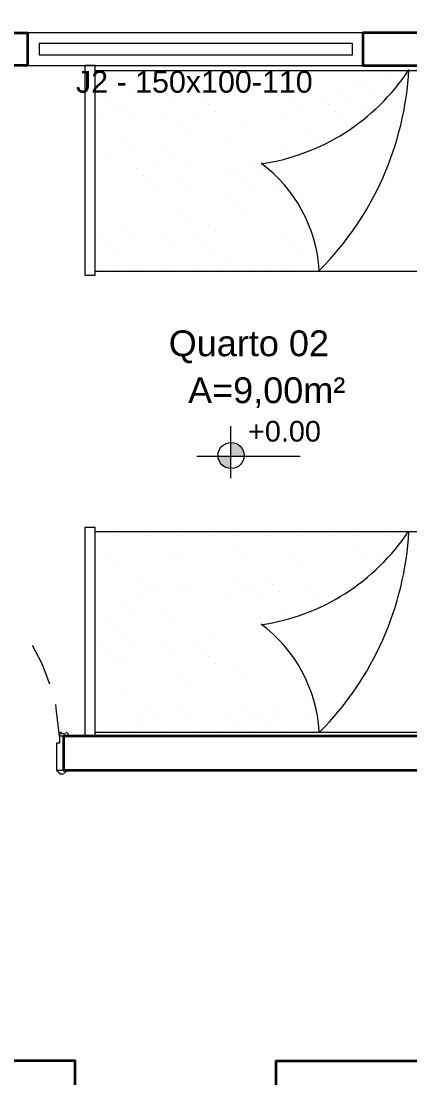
# Model space of a CAD drawing. Header units: millimetres. Extents: x 51.3 to 71.5, y 31.8 to 61.9.
# Drawn here: x 62.915 to 64.654, y 51.72 to 56.448 of the extents above; entities that cross this region are included whole.
import ezdxf

# ---------------------------------------------------------------- set-up
doc = ezdxf.new("R2010")
doc.units = ezdxf.units.MM
for name, color, linetype in [('PDF_0', 7, 'Continuous'), ('PDF_COTAS', 1, 'Continuous'), ('PDF_Parede Corte', 7, 'Continuous'), ('PDF_Texto', 7, 'Continuous')]:
    doc.layers.add(name, color=color, linetype=linetype)
for name, color, linetype, true_color in [('PDF_Janelas', 7, 'Continuous', 0xffbf7f), ('PDF_Layout', 7, 'Continuous', 0x767676), ('PDF_Portas', 7, 'Continuous', 0xb85b5b)]:
    doc.layers.add(name, color=color, linetype=linetype, true_color=true_color)
doc.styles.add('PDF Arial', font='arial.ttf')

msp = doc.modelspace()

# ---------------------------------------------------------------- hatches: boundary and pattern name
at = {"layer": 'PDF_COTAS', "transparency": 33554559}
h = msp.add_hatch(color=256, dxfattribs=at)
h.paths.add_polyline_path([(63.8519, 54.502), (63.7956, 54.502), (63.7956, 54.4891), (63.8086, 54.4631), (63.8173, 54.4545), (63.8346, 54.4458), (63.8432, 54.4458), (63.8519, 54.4415)])
h.paths.add_polyline_path([(63.8648, 54.5582), (63.8519, 54.5582), (63.8519, 54.502), (63.9124, 54.502), (63.9081, 54.5107), (63.9081, 54.5193), (63.8994, 54.5366), (63.8908, 54.5453)])

# ---------------------------------------------------------------- linework, layer by layer
at = {"layer": 'PDF_0', "color": 9, "lineweight": 5, "true_color": 0xc6c7ca}
for points in [[(63.0433, 53.4817), (63.0088, 53.5725), (62.9655, 53.6546)], [(63.0866, 53.2482), (63.0736, 53.3606), (63.0693, 53.3909)]]:
    msp.add_lwpolyline(points, dxfattribs=at)
at = {"layer": 'PDF_COTAS', "lineweight": 5}
for points in [[(63.8519, 54.6361), (63.8519, 54.4026)], [(63.7005, 54.502), (64.1632, 54.502)]]:
    msp.add_lwpolyline(points, dxfattribs=at)
msp.add_circle((63.854, 54.5042), 0.0584, dxfattribs=at)
at = {"layer": 'PDF_Janelas', "lineweight": 5}
for points in [[(63.6962, 56.2488), (64.4442, 56.2488), (64.4442, 56.3958), (62.9439, 56.3958), (62.9439, 56.2488)], [(63.6962, 56.2963), (64.3966, 56.2963), (64.3966, 56.3482), (62.9958, 56.3482), (62.9958, 56.2963)]]:
    msp.add_lwpolyline(points, close=True, dxfattribs=at)
at = {"layer": 'PDF_Layout', "lineweight": 5}
for points in [[(63.199, 55.3106), (63.2466, 55.3106), (63.2466, 56.2488), (63.199, 56.2488)], [(63.199, 53.2482), (63.2466, 53.2482), (63.2466, 54.1821), (63.199, 54.1821)]]:
    msp.add_lwpolyline(points, close=True, dxfattribs=at)
for points in [[(63.2466, 56.2272), (65.1446, 56.2272)], [(63.2638, 56.2272), (63.2638, 56.2272)], [(63.3979, 56.2272), (63.3979, 56.2272)], [(63.5319, 56.2272), (63.5319, 56.2272)], [(63.6659, 56.2272), (63.6659, 56.2272)], [(63.8, 56.2272), (63.8, 56.2272)], [(63.934, 56.2272), (63.934, 56.2272)], [(64.0724, 56.2272), (64.0724, 56.2272)], [(64.2064, 56.2272), (64.2064, 56.2272)], [(64.3404, 56.2272), (64.3404, 56.2272)], [(64.4745, 56.2272), (64.4745, 56.2272)], [(64.6085, 56.2272), (64.6085, 56.2272)], [(63.2941, 56.1926), (63.2941, 56.1926)], [(63.346, 56.2099), (63.346, 56.2099)], [(63.3806, 56.1753), (63.3806, 56.1753)], [(63.4325, 56.1926), (63.4325, 56.1926)], [(63.48, 56.2099), (63.48, 56.2099)], [(63.5146, 56.1753), (63.5146, 56.1753)], [(63.5665, 56.1926), (63.5665, 56.1926)], [(63.6141, 56.2099), (63.6141, 56.2099)], [(63.6486, 56.1753), (63.6486, 56.1753)], [(63.7005, 56.1926), (63.7005, 56.1926)], [(63.7524, 56.2099), (63.7524, 56.2099)], [(63.7827, 56.1753), (63.7827, 56.1753)], [(63.8346, 56.1926), (63.8346, 56.1926)], [(63.8864, 56.2099), (63.8864, 56.2099)], [(63.921, 56.1753), (63.921, 56.1753)], [(63.9686, 56.1926), (63.9686, 56.1926)], [(64.0205, 56.2099), (64.0205, 56.2099)], [(64.0551, 56.1753), (64.0551, 56.1753)], [(64.1026, 56.1926), (64.1026, 56.1926)], [(64.1545, 56.2099), (64.1545, 56.2099)], [(64.1891, 56.1753), (64.1891, 56.1753)], [(64.241, 56.1926), (64.241, 56.1926)], [(64.2885, 56.2099), (64.2885, 56.2099)], [(64.3231, 56.1753), (64.3231, 56.1753)], [(64.375, 56.1926), (64.375, 56.1926)], [(64.4226, 56.2099), (64.4226, 56.2099)], [(64.4572, 56.1753), (64.4572, 56.1753)], [(64.509, 56.1926), (64.509, 56.1926)], [(64.5609, 56.2099), (64.5609, 56.2099)], [(64.5912, 56.1753), (64.5912, 56.1753)], [(63.2811, 56.145), (63.2811, 56.145)], [(63.3287, 56.158), (63.3287, 56.158)], [(63.3633, 56.1277), (63.3633, 56.1277)], [(63.4152, 56.145), (63.4152, 56.145)], [(63.4627, 56.158), (63.4627, 56.158)], [(63.4973, 56.1277), (63.4973, 56.1277)], [(63.5492, 56.145), (63.5492, 56.145)], [(63.6011, 56.158), (63.6011, 56.158)], [(63.6314, 56.1277), (63.6314, 56.1277)], [(63.6832, 56.145), (63.6832, 56.145)], [(63.7351, 56.158), (63.7351, 56.158)], [(63.7654, 56.1277), (63.7654, 56.1277)], [(63.8173, 56.145), (63.8173, 56.145)], [(63.8692, 56.158), (63.8692, 56.158)], [(63.9037, 56.1277), (63.9037, 56.1277)], [(63.9513, 56.145), (63.9513, 56.145)], [(64.0032, 56.158), (64.0032, 56.158)], [(64.0378, 56.1277), (64.0378, 56.1277)], [(64.0853, 56.145), (64.0853, 56.145)], [(64.1372, 56.158), (64.1372, 56.158)], [(64.1718, 56.1277), (64.1718, 56.1277)], [(64.2237, 56.145), (64.2237, 56.145)], [(64.2712, 56.158), (64.2712, 56.158)], [(64.3058, 56.1277), (64.3058, 56.1277)], [(64.3577, 56.145), (64.3577, 56.145)], [(64.4053, 56.158), (64.4053, 56.158)], [(64.4399, 56.1277), (64.4399, 56.1277)], [(64.4917, 56.145), (64.4917, 56.145)], [(64.5436, 56.158), (64.5436, 56.158)], [(63.2638, 56.0931), (63.2638, 56.0931)], [(63.3114, 56.1104), (63.3114, 56.1104)], [(63.346, 56.0758), (63.346, 56.0758)], [(63.3979, 56.0931), (63.3979, 56.0931)], [(63.4454, 56.1104), (63.4454, 56.1104)], [(63.48, 56.0758), (63.48, 56.0758)], [(63.5319, 56.0931), (63.5319, 56.0931)], [(63.5838, 56.1104), (63.5838, 56.1104)], [(63.6141, 56.0758), (63.6141, 56.0758)], [(63.6659, 56.0931), (63.6659, 56.0931)], [(63.7178, 56.1104), (63.7178, 56.1104)], [(63.7524, 56.0758), (63.7524, 56.0758)], [(63.8, 56.0931), (63.8, 56.0931)], [(63.8519, 56.1104), (63.8519, 56.1104)], [(63.8864, 56.0758), (63.8864, 56.0758)], [(63.934, 56.0931), (63.934, 56.0931)], [(63.9859, 56.1104), (63.9859, 56.1104)], [(64.0205, 56.0758), (64.0205, 56.0758)], [(64.0724, 56.0931), (64.0724, 56.0931)], [(64.1199, 56.1104), (64.1199, 56.1104)], [(64.1545, 56.0758), (64.1545, 56.0758)], [(64.2064, 56.0931), (64.2064, 56.0931)], [(64.254, 56.1104), (64.254, 56.1104)], [(64.2885, 56.0758), (64.2885, 56.0758)], [(64.3404, 56.0931), (64.3404, 56.0931)], [(64.3923, 56.1104), (64.3923, 56.1104)], [(64.4226, 56.0758), (64.4226, 56.0758)], [(64.4745, 56.0931), (64.4745, 56.0931)], [(64.5263, 56.1104), (64.5263, 56.1104)], [(63.2941, 56.0585), (63.2941, 56.0585)], [(63.3806, 56.0412), (63.3806, 56.0412)], [(63.4325, 56.0585), (63.4325, 56.0585)], [(63.5146, 56.0412), (63.5146, 56.0412)], [(63.5665, 56.0585), (63.5665, 56.0585)], [(63.6486, 56.0412), (63.6486, 56.0412)], [(63.7005, 56.0585), (63.7005, 56.0585)], [(63.7827, 56.0412), (63.7827, 56.0412)], [(63.8346, 56.0585), (63.8346, 56.0585)], [(63.921, 56.0412), (63.921, 56.0412)], [(63.9686, 56.0585), (63.9686, 56.0585)], [(64.0551, 56.0412), (64.0551, 56.0412)], [(64.1026, 56.0585), (64.1026, 56.0585)], [(64.1891, 56.0412), (64.1891, 56.0412)], [(64.241, 56.0585), (64.241, 56.0585)], [(64.3231, 56.0412), (64.3231, 56.0412)], [(64.375, 56.0585), (64.375, 56.0585)], [(64.4572, 56.0412), (64.4572, 56.0412)], [(63.2811, 56.0067), (63.2811, 56.0067)], [(63.3287, 56.0239), (63.3287, 56.0239)], [(63.3633, 55.9937), (63.3633, 55.9937)], [(63.4152, 56.0067), (63.4152, 56.0067)], [(63.4627, 56.0239), (63.4627, 56.0239)], [(63.4973, 55.9937), (63.4973, 55.9937)], [(63.5492, 56.0067), (63.5492, 56.0067)], [(63.6011, 56.0239), (63.6011, 56.0239)], [(63.6314, 55.9937), (63.6314, 55.9937)], [(63.6832, 56.0067), (63.6832, 56.0067)], [(63.7351, 56.0239), (63.7351, 56.0239)], [(63.7654, 55.9937), (63.7654, 55.9937)], [(63.8173, 56.0067), (63.8173, 56.0067)], [(63.8692, 56.0239), (63.8692, 56.0239)], [(63.9037, 55.9937), (63.9037, 55.9937)], [(63.9513, 56.0067), (63.9513, 56.0067)], [(64.0032, 56.0239), (64.0032, 56.0239)], [(64.0378, 55.9937), (64.0378, 55.9937)], [(64.0853, 56.0067), (64.0853, 56.0067)], [(64.1372, 56.0239), (64.1372, 56.0239)], [(64.1718, 55.9937), (64.1718, 55.9937)], [(64.2237, 56.0067), (64.2237, 56.0067)], [(64.2712, 56.0239), (64.2712, 56.0239)], [(64.3058, 55.9937), (64.3058, 55.9937)], [(64.3577, 56.0067), (64.3577, 56.0067)], [(64.4053, 56.0239), (64.4053, 56.0239)], [(63.2638, 55.9591), (63.2638, 55.9591)], [(63.3114, 55.9764), (63.3114, 55.9764)], [(63.346, 55.9418), (63.346, 55.9418)], [(63.3979, 55.9591), (63.3979, 55.9591)], [(63.4454, 55.9764), (63.4454, 55.9764)], [(63.48, 55.9418), (63.48, 55.9418)], [(63.5319, 55.9591), (63.5319, 55.9591)], [(63.5838, 55.9764), (63.5838, 55.9764)], [(63.6141, 55.9418), (63.6141, 55.9418)], [(63.6659, 55.9591), (63.6659, 55.9591)], [(63.7178, 55.9764), (63.7178, 55.9764)], [(63.7524, 55.9418), (63.7524, 55.9418)], [(63.8, 55.9591), (63.8, 55.9591)], [(63.8519, 55.9764), (63.8519, 55.9764)], [(63.8864, 55.9418), (63.8864, 55.9418)], [(63.934, 55.9591), (63.934, 55.9591)], [(63.9859, 55.9764), (63.9859, 55.9764)], [(64.0205, 55.9418), (64.0205, 55.9418)], [(64.0724, 55.9591), (64.0724, 55.9591)], [(64.1199, 55.9764), (64.1199, 55.9764)], [(64.1545, 55.9418), (64.1545, 55.9418)], [(64.2064, 55.9591), (64.2064, 55.9591)], [(64.254, 55.9764), (64.254, 55.9764)], [(64.2885, 55.9418), (64.2885, 55.9418)], [(64.3404, 55.9591), (64.3404, 55.9591)], [(64.3923, 55.9764), (64.3923, 55.9764)], [(63.2941, 55.9245), (63.2941, 55.9245)], [(63.3287, 55.8899), (63.3287, 55.8899)], [(63.3806, 55.9072), (63.3806, 55.9072)], [(63.4325, 55.9245), (63.4325, 55.9245)], [(63.4627, 55.8899), (63.4627, 55.8899)], [(63.5146, 55.9072), (63.5146, 55.9072)], [(63.5665, 55.9245), (63.5665, 55.9245)], [(63.6011, 55.8899), (63.6011, 55.8899)], [(63.6486, 55.9072), (63.6486, 55.9072)], [(63.7005, 55.9245), (63.7005, 55.9245)], [(63.7351, 55.8899), (63.7351, 55.8899)], [(63.7827, 55.9072), (63.7827, 55.9072)], [(63.8346, 55.9245), (63.8346, 55.9245)], [(63.8692, 55.8899), (63.8692, 55.8899)], [(63.921, 55.9072), (63.921, 55.9072)], [(63.9686, 55.9245), (63.9686, 55.9245)], [(64.0032, 55.8899), (64.0032, 55.8899)], [(64.0551, 55.9072), (64.0551, 55.9072)], [(64.1026, 55.9245), (64.1026, 55.9245)], [(64.1372, 55.8899), (64.1372, 55.8899)], [(64.1891, 55.9072), (64.1891, 55.9072)], [(64.241, 55.9245), (64.241, 55.9245)], [(63.2811, 55.8726), (63.2811, 55.8726)], [(63.3114, 55.838), (63.3114, 55.838)], [(63.3633, 55.8553), (63.3633, 55.8553)], [(63.4152, 55.8726), (63.4152, 55.8726)], [(63.4454, 55.838), (63.4454, 55.838)], [(63.4973, 55.8553), (63.4973, 55.8553)], [(63.5492, 55.8726), (63.5492, 55.8726)], [(63.5838, 55.838), (63.5838, 55.838)], [(63.6314, 55.8553), (63.6314, 55.8553)], [(63.6832, 55.8726), (63.6832, 55.8726)], [(63.7178, 55.838), (63.7178, 55.838)], [(63.7654, 55.8553), (63.7654, 55.8553)], [(63.8173, 55.8726), (63.8173, 55.8726)], [(63.8519, 55.838), (63.8519, 55.838)], [(63.9037, 55.8553), (63.9037, 55.8553)], [(63.9513, 55.8726), (63.9513, 55.8726)], [(63.9859, 55.838), (63.9859, 55.838)], [(64.0378, 55.8553), (64.0378, 55.8553)], [(64.0853, 55.8726), (64.0853, 55.8726)], [(64.1199, 55.838), (64.1199, 55.838)], [(64.1718, 55.8553), (64.1718, 55.8553)], [(63.2638, 55.8251), (63.2638, 55.8251)], [(63.2941, 55.7905), (63.2941, 55.7905)], [(63.346, 55.8078), (63.346, 55.8078)], [(63.3979, 55.8251), (63.3979, 55.8251)], [(63.4325, 55.7905), (63.4325, 55.7905)], [(63.48, 55.8078), (63.48, 55.8078)], [(63.5319, 55.8251), (63.5319, 55.8251)], [(63.5665, 55.7905), (63.5665, 55.7905)], [(63.6141, 55.8078), (63.6141, 55.8078)], [(63.6659, 55.8251), (63.6659, 55.8251)], [(63.7005, 55.7905), (63.7005, 55.7905)], [(63.7524, 55.8078), (63.7524, 55.8078)], [(63.8, 55.8251), (63.8, 55.8251)], [(63.8346, 55.7905), (63.8346, 55.7905)], [(63.8864, 55.8078), (63.8864, 55.8078)], [(63.934, 55.8251), (63.934, 55.8251)], [(63.9686, 55.7905), (63.9686, 55.7905)], [(63.3287, 55.7559), (63.3287, 55.7559)], [(63.3806, 55.7732), (63.3806, 55.7732)], [(63.4627, 55.7559), (63.4627, 55.7559)], [(63.5146, 55.7732), (63.5146, 55.7732)], [(63.6011, 55.7559), (63.6011, 55.7559)], [(63.6486, 55.7732), (63.6486, 55.7732)], [(63.7351, 55.7559), (63.7351, 55.7559)], [(63.7827, 55.7732), (63.7827, 55.7732)], [(63.8692, 55.7559), (63.8692, 55.7559)], [(63.921, 55.7732), (63.921, 55.7732)], [(64.0032, 55.7559), (64.0032, 55.7559)], [(63.2811, 55.7386), (63.2811, 55.7386)], [(63.3114, 55.704), (63.3114, 55.704)], [(63.3633, 55.7213), (63.3633, 55.7213)], [(63.4152, 55.7386), (63.4152, 55.7386)], [(63.4454, 55.704), (63.4454, 55.704)], [(63.4973, 55.7213), (63.4973, 55.7213)], [(63.5492, 55.7386), (63.5492, 55.7386)], [(63.5838, 55.704), (63.5838, 55.704)], [(63.6314, 55.7213), (63.6314, 55.7213)], [(63.6832, 55.7386), (63.6832, 55.7386)], [(63.7178, 55.704), (63.7178, 55.704)], [(63.7654, 55.7213), (63.7654, 55.7213)], [(63.8173, 55.7386), (63.8173, 55.7386)], [(63.8519, 55.704), (63.8519, 55.704)], [(63.9037, 55.7213), (63.9037, 55.7213)], [(63.9513, 55.7386), (63.9513, 55.7386)], [(63.9859, 55.704), (63.9859, 55.704)], [(64.0378, 55.7213), (64.0378, 55.7213)], [(63.2638, 55.6867), (63.2638, 55.6867)], [(63.2941, 55.6564), (63.2941, 55.6564)], [(63.346, 55.6694), (63.346, 55.6694)], [(63.3979, 55.6867), (63.3979, 55.6867)], [(63.4325, 55.6564), (63.4325, 55.6564)], [(63.48, 55.6694), (63.48, 55.6694)], [(63.5319, 55.6867), (63.5319, 55.6867)], [(63.5665, 55.6564), (63.5665, 55.6564)], [(63.6141, 55.6694), (63.6141, 55.6694)], [(63.6659, 55.6867), (63.6659, 55.6867)], [(63.7005, 55.6564), (63.7005, 55.6564)], [(63.7524, 55.6694), (63.7524, 55.6694)], [(63.8, 55.6867), (63.8, 55.6867)], [(63.8346, 55.6564), (63.8346, 55.6564)], [(63.8864, 55.6694), (63.8864, 55.6694)], [(63.934, 55.6867), (63.934, 55.6867)], [(63.9686, 55.6564), (63.9686, 55.6564)], [(64.0205, 55.6694), (64.0205, 55.6694)], [(64.0724, 55.6867), (64.0724, 55.6867)], [(64.1026, 55.6564), (64.1026, 55.6564)], [(63.2811, 55.6046), (63.2811, 55.6046)], [(63.3287, 55.6219), (63.3287, 55.6219)], [(63.3806, 55.6391), (63.3806, 55.6391)], [(63.4152, 55.6046), (63.4152, 55.6046)], [(63.4627, 55.6219), (63.4627, 55.6219)], [(63.5146, 55.6391), (63.5146, 55.6391)], [(63.5492, 55.6046), (63.5492, 55.6046)], [(63.6011, 55.6219), (63.6011, 55.6219)], [(63.6486, 55.6391), (63.6486, 55.6391)], [(63.6832, 55.6046), (63.6832, 55.6046)], [(63.7351, 55.6219), (63.7351, 55.6219)], [(63.7827, 55.6391), (63.7827, 55.6391)], [(63.8173, 55.6046), (63.8173, 55.6046)], [(63.8692, 55.6219), (63.8692, 55.6219)], [(63.921, 55.6391), (63.921, 55.6391)], [(63.9513, 55.6046), (63.9513, 55.6046)], [(64.0032, 55.6219), (64.0032, 55.6219)], [(64.0551, 55.6391), (64.0551, 55.6391)], [(64.0853, 55.6046), (64.0853, 55.6046)], [(64.1372, 55.6219), (64.1372, 55.6219)], [(63.2638, 55.5527), (63.2638, 55.5527)], [(63.3114, 55.57), (63.3114, 55.57)], [(63.3633, 55.5873), (63.3633, 55.5873)], [(63.3979, 55.5527), (63.3979, 55.5527)], [(63.4454, 55.57), (63.4454, 55.57)], [(63.4973, 55.5873), (63.4973, 55.5873)], [(63.5319, 55.5527), (63.5319, 55.5527)], [(63.5838, 55.57), (63.5838, 55.57)], [(63.6314, 55.5873), (63.6314, 55.5873)], [(63.6659, 55.5527), (63.6659, 55.5527)], [(63.7178, 55.57), (63.7178, 55.57)], [(63.7654, 55.5873), (63.7654, 55.5873)], [(63.8, 55.5527), (63.8, 55.5527)], [(63.8519, 55.57), (63.8519, 55.57)], [(63.9037, 55.5873), (63.9037, 55.5873)], [(63.934, 55.5527), (63.934, 55.5527)], [(63.9859, 55.57), (63.9859, 55.57)], [(64.0378, 55.5873), (64.0378, 55.5873)], [(64.0724, 55.5527), (64.0724, 55.5527)], [(64.1199, 55.57), (64.1199, 55.57)], [(64.1718, 55.5873), (64.1718, 55.5873)], [(63.2941, 55.5181), (63.2941, 55.5181)], [(63.346, 55.5354), (63.346, 55.5354)], [(63.3806, 55.5051), (63.3806, 55.5051)], [(63.4325, 55.5181), (63.4325, 55.5181)], [(63.48, 55.5354), (63.48, 55.5354)], [(63.5146, 55.5051), (63.5146, 55.5051)], [(63.5665, 55.5181), (63.5665, 55.5181)], [(63.6141, 55.5354), (63.6141, 55.5354)], [(63.6486, 55.5051), (63.6486, 55.5051)], [(63.7005, 55.5181), (63.7005, 55.5181)], [(63.7524, 55.5354), (63.7524, 55.5354)], [(63.7827, 55.5051), (63.7827, 55.5051)], [(63.8346, 55.5181), (63.8346, 55.5181)], [(63.8864, 55.5354), (63.8864, 55.5354)], [(63.921, 55.5051), (63.921, 55.5051)], [(63.9686, 55.5181), (63.9686, 55.5181)], [(64.0205, 55.5354), (64.0205, 55.5354)], [(64.0551, 55.5051), (64.0551, 55.5051)], [(64.1026, 55.5181), (64.1026, 55.5181)], [(64.1545, 55.5354), (64.1545, 55.5354)], [(64.1891, 55.5051), (64.1891, 55.5051)], [(63.2811, 55.4705), (63.2811, 55.4705)], [(63.3287, 55.4878), (63.3287, 55.4878)], [(63.4152, 55.4705), (63.4152, 55.4705)], [(63.4627, 55.4878), (63.4627, 55.4878)], [(63.5492, 55.4705), (63.5492, 55.4705)], [(63.6011, 55.4878), (63.6011, 55.4878)], [(63.6832, 55.4705), (63.6832, 55.4705)], [(63.7351, 55.4878), (63.7351, 55.4878)], [(63.8173, 55.4705), (63.8173, 55.4705)], [(63.8692, 55.4878), (63.8692, 55.4878)], [(63.9513, 55.4705), (63.9513, 55.4705)], [(64.0032, 55.4878), (64.0032, 55.4878)], [(64.0853, 55.4705), (64.0853, 55.4705)], [(64.1372, 55.4878), (64.1372, 55.4878)], [(64.2237, 55.4705), (64.2237, 55.4705)], [(63.2638, 55.4186), (63.2638, 55.4186)], [(63.3114, 55.4359), (63.3114, 55.4359)], [(63.3633, 55.4532), (63.3633, 55.4532)], [(63.3979, 55.4186), (63.3979, 55.4186)], [(63.4454, 55.4359), (63.4454, 55.4359)], [(63.4973, 55.4532), (63.4973, 55.4532)], [(63.5319, 55.4186), (63.5319, 55.4186)], [(63.5838, 55.4359), (63.5838, 55.4359)], [(63.6314, 55.4532), (63.6314, 55.4532)], [(63.6659, 55.4186), (63.6659, 55.4186)], [(63.7178, 55.4359), (63.7178, 55.4359)], [(63.7654, 55.4532), (63.7654, 55.4532)], [(63.8, 55.4186), (63.8, 55.4186)], [(63.8519, 55.4359), (63.8519, 55.4359)], [(63.9037, 55.4532), (63.9037, 55.4532)], [(63.934, 55.4186), (63.934, 55.4186)], [(63.9859, 55.4359), (63.9859, 55.4359)], [(64.0378, 55.4532), (64.0378, 55.4532)], [(64.0724, 55.4186), (64.0724, 55.4186)], [(64.1199, 55.4359), (64.1199, 55.4359)], [(64.1718, 55.4532), (64.1718, 55.4532)], [(64.2064, 55.4186), (64.2064, 55.4186)], [(63.2941, 55.3841), (63.2941, 55.3841)], [(63.346, 55.4013), (63.346, 55.4013)], [(63.3806, 55.3668), (63.3806, 55.3668)], [(63.4325, 55.3841), (63.4325, 55.3841)], [(63.48, 55.4013), (63.48, 55.4013)], [(63.5146, 55.3668), (63.5146, 55.3668)], [(63.5665, 55.3841), (63.5665, 55.3841)], [(63.6141, 55.4013), (63.6141, 55.4013)], [(63.6486, 55.3668), (63.6486, 55.3668)], [(63.7005, 55.3841), (63.7005, 55.3841)], [(63.7524, 55.4013), (63.7524, 55.4013)], [(63.7827, 55.3668), (63.7827, 55.3668)], [(63.8346, 55.3841), (63.8346, 55.3841)], [(63.8864, 55.4013), (63.8864, 55.4013)], [(63.921, 55.3668), (63.921, 55.3668)], [(63.9686, 55.3841), (63.9686, 55.3841)], [(64.0205, 55.4013), (64.0205, 55.4013)], [(64.0551, 55.3668), (64.0551, 55.3668)], [(64.1026, 55.3841), (64.1026, 55.3841)], [(64.1545, 55.4013), (64.1545, 55.4013)], [(64.1891, 55.3668), (64.1891, 55.3668)], [(64.241, 55.3841), (64.241, 55.3841)], [(65.1446, 55.3278), (63.2466, 55.3278)], [(63.2811, 55.3365), (63.2811, 55.3365)], [(63.3287, 55.3495), (63.3287, 55.3495)], [(63.4152, 55.3365), (63.4152, 55.3365)], [(63.4627, 55.3495), (63.4627, 55.3495)], [(63.5492, 55.3365), (63.5492, 55.3365)], [(63.6011, 55.3495), (63.6011, 55.3495)], [(63.6832, 55.3365), (63.6832, 55.3365)], [(63.7351, 55.3495), (63.7351, 55.3495)], [(63.8173, 55.3365), (63.8173, 55.3365)], [(63.8692, 55.3495), (63.8692, 55.3495)], [(63.9513, 55.3365), (63.9513, 55.3365)], [(64.0032, 55.3495), (64.0032, 55.3495)], [(64.0853, 55.3365), (64.0853, 55.3365)], [(64.1372, 55.3495), (64.1372, 55.3495)], [(64.2237, 55.3365), (64.2237, 55.3365)], [(63.2466, 54.1648), (65.1446, 54.1648)], [(63.2638, 54.1648), (63.2638, 54.1648)], [(63.346, 54.1475), (63.346, 54.1475)], [(63.3979, 54.1648), (63.3979, 54.1648)], [(63.48, 54.1475), (63.48, 54.1475)], [(63.5319, 54.1648), (63.5319, 54.1648)], [(63.6141, 54.1475), (63.6141, 54.1475)], [(63.6659, 54.1648), (63.6659, 54.1648)], [(63.7524, 54.1475), (63.7524, 54.1475)], [(63.8, 54.1648), (63.8, 54.1648)], [(63.8864, 54.1475), (63.8864, 54.1475)], [(63.934, 54.1648), (63.934, 54.1648)], [(64.0205, 54.1475), (64.0205, 54.1475)], [(64.0724, 54.1648), (64.0724, 54.1648)], [(64.1545, 54.1475), (64.1545, 54.1475)], [(64.2064, 54.1648), (64.2064, 54.1648)], [(64.2885, 54.1475), (64.2885, 54.1475)], [(64.3404, 54.1648), (64.3404, 54.1648)], [(64.4226, 54.1475), (64.4226, 54.1475)], [(64.4745, 54.1648), (64.4745, 54.1648)], [(64.5609, 54.1475), (64.5609, 54.1475)], [(64.6085, 54.1648), (64.6085, 54.1648)], [(63.2941, 54.1302), (63.2941, 54.1302)], [(63.3287, 54.0956), (63.3287, 54.0956)], [(63.3806, 54.1129), (63.3806, 54.1129)], [(63.4325, 54.1302), (63.4325, 54.1302)], [(63.4627, 54.0956), (63.4627, 54.0956)], [(63.5146, 54.1129), (63.5146, 54.1129)], [(63.5665, 54.1302), (63.5665, 54.1302)], [(63.6011, 54.0956), (63.6011, 54.0956)], [(63.6486, 54.1129), (63.6486, 54.1129)], [(63.7005, 54.1302), (63.7005, 54.1302)], [(63.7351, 54.0956), (63.7351, 54.0956)], [(63.7827, 54.1129), (63.7827, 54.1129)], [(63.8346, 54.1302), (63.8346, 54.1302)], [(63.8692, 54.0956), (63.8692, 54.0956)], [(63.921, 54.1129), (63.921, 54.1129)], [(63.9686, 54.1302), (63.9686, 54.1302)], [(64.0032, 54.0956), (64.0032, 54.0956)], [(64.0551, 54.1129), (64.0551, 54.1129)], [(64.1026, 54.1302), (64.1026, 54.1302)], [(64.1372, 54.0956), (64.1372, 54.0956)], [(64.1891, 54.1129), (64.1891, 54.1129)], [(64.241, 54.1302), (64.241, 54.1302)], [(64.2712, 54.0956), (64.2712, 54.0956)], [(64.3231, 54.1129), (64.3231, 54.1129)], [(64.375, 54.1302), (64.375, 54.1302)], [(64.4053, 54.0956), (64.4053, 54.0956)], [(64.4572, 54.1129), (64.4572, 54.1129)], [(64.509, 54.1302), (64.509, 54.1302)], [(64.5436, 54.0956), (64.5436, 54.0956)], [(64.5912, 54.1129), (64.5912, 54.1129)], [(63.2811, 54.0783), (63.2811, 54.0783)], [(63.3114, 54.0481), (63.3114, 54.0481)], [(63.3633, 54.061), (63.3633, 54.061)], [(63.4152, 54.0783), (63.4152, 54.0783)], [(63.4454, 54.0481), (63.4454, 54.0481)], [(63.4973, 54.061), (63.4973, 54.061)], [(63.5492, 54.0783), (63.5492, 54.0783)], [(63.5838, 54.0481), (63.5838, 54.0481)], [(63.6314, 54.061), (63.6314, 54.061)], [(63.6832, 54.0783), (63.6832, 54.0783)], [(63.7178, 54.0481), (63.7178, 54.0481)], [(63.7654, 54.061), (63.7654, 54.061)], [(63.8173, 54.0783), (63.8173, 54.0783)], [(63.8519, 54.0481), (63.8519, 54.0481)], [(63.9037, 54.061), (63.9037, 54.061)], [(63.9513, 54.0783), (63.9513, 54.0783)], [(63.9859, 54.0481), (63.9859, 54.0481)], [(64.0378, 54.061), (64.0378, 54.061)], [(64.0853, 54.0783), (64.0853, 54.0783)], [(64.1199, 54.0481), (64.1199, 54.0481)], [(64.1718, 54.061), (64.1718, 54.061)], [(64.2237, 54.0783), (64.2237, 54.0783)], [(64.254, 54.0481), (64.254, 54.0481)], [(64.3058, 54.061), (64.3058, 54.061)], [(64.3577, 54.0783), (64.3577, 54.0783)], [(64.3923, 54.0481), (64.3923, 54.0481)], [(64.4399, 54.061), (64.4399, 54.061)], [(64.4917, 54.0783), (64.4917, 54.0783)], [(64.5263, 54.0481), (64.5263, 54.0481)], [(63.2638, 54.0308), (63.2638, 54.0308)], [(63.2941, 53.9962), (63.2941, 53.9962)], [(63.346, 54.0135), (63.346, 54.0135)], [(63.3979, 54.0308), (63.3979, 54.0308)], [(63.4325, 53.9962), (63.4325, 53.9962)], [(63.48, 54.0135), (63.48, 54.0135)], [(63.5319, 54.0308), (63.5319, 54.0308)], [(63.5665, 53.9962), (63.5665, 53.9962)], [(63.6141, 54.0135), (63.6141, 54.0135)], [(63.6659, 54.0308), (63.6659, 54.0308)], [(63.7005, 53.9962), (63.7005, 53.9962)], [(63.7524, 54.0135), (63.7524, 54.0135)], [(63.8, 54.0308), (63.8, 54.0308)], [(63.8346, 53.9962), (63.8346, 53.9962)], [(63.8864, 54.0135), (63.8864, 54.0135)], [(63.934, 54.0308), (63.934, 54.0308)], [(63.9686, 53.9962), (63.9686, 53.9962)], [(64.0205, 54.0135), (64.0205, 54.0135)], [(64.0724, 54.0308), (64.0724, 54.0308)], [(64.1026, 53.9962), (64.1026, 53.9962)], [(64.1545, 54.0135), (64.1545, 54.0135)], [(64.2064, 54.0308), (64.2064, 54.0308)], [(64.241, 53.9962), (64.241, 53.9962)], [(64.2885, 54.0135), (64.2885, 54.0135)], [(64.3404, 54.0308), (64.3404, 54.0308)], [(64.375, 53.9962), (64.375, 53.9962)], [(64.4226, 54.0135), (64.4226, 54.0135)], [(64.4745, 54.0308), (64.4745, 54.0308)], [(63.3287, 53.9616), (63.3287, 53.9616)], [(63.3806, 53.9789), (63.3806, 53.9789)], [(63.4627, 53.9616), (63.4627, 53.9616)], [(63.5146, 53.9789), (63.5146, 53.9789)], [(63.6011, 53.9616), (63.6011, 53.9616)], [(63.6486, 53.9789), (63.6486, 53.9789)], [(63.7351, 53.9616), (63.7351, 53.9616)], [(63.7827, 53.9789), (63.7827, 53.9789)], [(63.8692, 53.9616), (63.8692, 53.9616)], [(63.921, 53.9789), (63.921, 53.9789)], [(64.0032, 53.9616), (64.0032, 53.9616)], [(64.0551, 53.9789), (64.0551, 53.9789)], [(64.1372, 53.9616), (64.1372, 53.9616)], [(64.1891, 53.9789), (64.1891, 53.9789)], [(64.2712, 53.9616), (64.2712, 53.9616)], [(64.3231, 53.9789), (64.3231, 53.9789)], [(64.4053, 53.9616), (64.4053, 53.9616)], [(64.4572, 53.9789), (64.4572, 53.9789)], [(63.2811, 53.9443), (63.2811, 53.9443)], [(63.3114, 53.9097), (63.3114, 53.9097)], [(63.3633, 53.927), (63.3633, 53.927)], [(63.4152, 53.9443), (63.4152, 53.9443)], [(63.4454, 53.9097), (63.4454, 53.9097)], [(63.4973, 53.927), (63.4973, 53.927)], [(63.5492, 53.9443), (63.5492, 53.9443)], [(63.5838, 53.9097), (63.5838, 53.9097)], [(63.6314, 53.927), (63.6314, 53.927)], [(63.6832, 53.9443), (63.6832, 53.9443)], [(63.7178, 53.9097), (63.7178, 53.9097)], [(63.7654, 53.927), (63.7654, 53.927)], [(63.8173, 53.9443), (63.8173, 53.9443)], [(63.8519, 53.9097), (63.8519, 53.9097)], [(63.9037, 53.927), (63.9037, 53.927)], [(63.9513, 53.9443), (63.9513, 53.9443)], [(63.9859, 53.9097), (63.9859, 53.9097)], [(64.0378, 53.927), (64.0378, 53.927)], [(64.0853, 53.9443), (64.0853, 53.9443)], [(64.1199, 53.9097), (64.1199, 53.9097)], [(64.1718, 53.927), (64.1718, 53.927)], [(64.2237, 53.9443), (64.2237, 53.9443)], [(64.254, 53.9097), (64.254, 53.9097)], [(64.3058, 53.927), (64.3058, 53.927)], [(64.3577, 53.9443), (64.3577, 53.9443)], [(64.3923, 53.9097), (64.3923, 53.9097)], [(63.2638, 53.8967), (63.2638, 53.8967)], [(63.2941, 53.8621), (63.2941, 53.8621)], [(63.346, 53.8794), (63.346, 53.8794)], [(63.3979, 53.8967), (63.3979, 53.8967)], [(63.4325, 53.8621), (63.4325, 53.8621)], [(63.48, 53.8794), (63.48, 53.8794)], [(63.5319, 53.8967), (63.5319, 53.8967)], [(63.5665, 53.8621), (63.5665, 53.8621)], [(63.6141, 53.8794), (63.6141, 53.8794)], [(63.6659, 53.8967), (63.6659, 53.8967)], [(63.7005, 53.8621), (63.7005, 53.8621)], [(63.7524, 53.8794), (63.7524, 53.8794)], [(63.8, 53.8967), (63.8, 53.8967)], [(63.8346, 53.8621), (63.8346, 53.8621)], [(63.8864, 53.8794), (63.8864, 53.8794)], [(63.934, 53.8967), (63.934, 53.8967)], [(63.9686, 53.8621), (63.9686, 53.8621)], [(64.0205, 53.8794), (64.0205, 53.8794)], [(64.0724, 53.8967), (64.0724, 53.8967)], [(64.1026, 53.8621), (64.1026, 53.8621)], [(64.1545, 53.8794), (64.1545, 53.8794)], [(64.2064, 53.8967), (64.2064, 53.8967)], [(64.241, 53.8621), (64.241, 53.8621)], [(64.2885, 53.8794), (64.2885, 53.8794)], [(64.3404, 53.8967), (64.3404, 53.8967)], [(63.2811, 53.8103), (63.2811, 53.8103)], [(63.3287, 53.8276), (63.3287, 53.8276)], [(63.3806, 53.8449), (63.3806, 53.8449)], [(63.4152, 53.8103), (63.4152, 53.8103)], [(63.4627, 53.8276), (63.4627, 53.8276)], [(63.5146, 53.8449), (63.5146, 53.8449)], [(63.5492, 53.8103), (63.5492, 53.8103)], [(63.6011, 53.8276), (63.6011, 53.8276)], [(63.6486, 53.8449), (63.6486, 53.8449)], [(63.6832, 53.8103), (63.6832, 53.8103)], [(63.7351, 53.8276), (63.7351, 53.8276)], [(63.7827, 53.8449), (63.7827, 53.8449)], [(63.8173, 53.8103), (63.8173, 53.8103)], [(63.8692, 53.8276), (63.8692, 53.8276)], [(63.921, 53.8449), (63.921, 53.8449)], [(63.9513, 53.8103), (63.9513, 53.8103)], [(64.0032, 53.8276), (64.0032, 53.8276)], [(64.0551, 53.8449), (64.0551, 53.8449)], [(64.0853, 53.8103), (64.0853, 53.8103)], [(64.1372, 53.8276), (64.1372, 53.8276)], [(64.1891, 53.8449), (64.1891, 53.8449)], [(63.2638, 53.7584), (63.2638, 53.7584)], [(63.3114, 53.7757), (63.3114, 53.7757)], [(63.3633, 53.793), (63.3633, 53.793)], [(63.3979, 53.7584), (63.3979, 53.7584)], [(63.4454, 53.7757), (63.4454, 53.7757)], [(63.4973, 53.793), (63.4973, 53.793)], [(63.5319, 53.7584), (63.5319, 53.7584)], [(63.5838, 53.7757), (63.5838, 53.7757)], [(63.6314, 53.793), (63.6314, 53.793)], [(63.6659, 53.7584), (63.6659, 53.7584)], [(63.7178, 53.7757), (63.7178, 53.7757)], [(63.7654, 53.793), (63.7654, 53.793)], [(63.8, 53.7584), (63.8, 53.7584)], [(63.8519, 53.7757), (63.8519, 53.7757)], [(63.9037, 53.793), (63.9037, 53.793)], [(63.934, 53.7584), (63.934, 53.7584)], [(63.9859, 53.7757), (63.9859, 53.7757)], [(64.0378, 53.793), (64.0378, 53.793)], [(64.1199, 53.7757), (64.1199, 53.7757)], [(64.1718, 53.793), (64.1718, 53.793)], [(63.2941, 53.7281), (63.2941, 53.7281)], [(63.346, 53.7411), (63.346, 53.7411)], [(63.3806, 53.7108), (63.3806, 53.7108)], [(63.4325, 53.7281), (63.4325, 53.7281)], [(63.48, 53.7411), (63.48, 53.7411)], [(63.5146, 53.7108), (63.5146, 53.7108)], [(63.5665, 53.7281), (63.5665, 53.7281)], [(63.6141, 53.7411), (63.6141, 53.7411)], [(63.6486, 53.7108), (63.6486, 53.7108)], [(63.7005, 53.7281), (63.7005, 53.7281)], [(63.7524, 53.7411), (63.7524, 53.7411)], [(63.7827, 53.7108), (63.7827, 53.7108)], [(63.8346, 53.7281), (63.8346, 53.7281)], [(63.8864, 53.7411), (63.8864, 53.7411)], [(63.921, 53.7108), (63.921, 53.7108)], [(63.9686, 53.7281), (63.9686, 53.7281)], [(63.2811, 53.6762), (63.2811, 53.6762)], [(63.3287, 53.6935), (63.3287, 53.6935)], [(63.4152, 53.6762), (63.4152, 53.6762)], [(63.4627, 53.6935), (63.4627, 53.6935)], [(63.5492, 53.6762), (63.5492, 53.6762)], [(63.6011, 53.6935), (63.6011, 53.6935)], [(63.6832, 53.6762), (63.6832, 53.6762)], [(63.7351, 53.6935), (63.7351, 53.6935)], [(63.8173, 53.6762), (63.8173, 53.6762)], [(63.8692, 53.6935), (63.8692, 53.6935)], [(63.9513, 53.6762), (63.9513, 53.6762)], [(64.0032, 53.6935), (64.0032, 53.6935)], [(63.2638, 53.6243), (63.2638, 53.6243)], [(63.3114, 53.6416), (63.3114, 53.6416)], [(63.3633, 53.6589), (63.3633, 53.6589)], [(63.3979, 53.6243), (63.3979, 53.6243)], [(63.4454, 53.6416), (63.4454, 53.6416)], [(63.4973, 53.6589), (63.4973, 53.6589)], [(63.5319, 53.6243), (63.5319, 53.6243)], [(63.5838, 53.6416), (63.5838, 53.6416)], [(63.6314, 53.6589), (63.6314, 53.6589)], [(63.6659, 53.6243), (63.6659, 53.6243)], [(63.7178, 53.6416), (63.7178, 53.6416)], [(63.7654, 53.6589), (63.7654, 53.6589)], [(63.8, 53.6243), (63.8, 53.6243)], [(63.8519, 53.6416), (63.8519, 53.6416)], [(63.9037, 53.6589), (63.9037, 53.6589)], [(63.934, 53.6243), (63.934, 53.6243)], [(63.9859, 53.6416), (63.9859, 53.6416)], [(64.0378, 53.6589), (64.0378, 53.6589)], [(64.0724, 53.6243), (64.0724, 53.6243)], [(63.2941, 53.5898), (63.2941, 53.5898)], [(63.346, 53.6071), (63.346, 53.6071)], [(63.3806, 53.5725), (63.3806, 53.5725)], [(63.4325, 53.5898), (63.4325, 53.5898)], [(63.48, 53.6071), (63.48, 53.6071)], [(63.5146, 53.5725), (63.5146, 53.5725)], [(63.5665, 53.5898), (63.5665, 53.5898)], [(63.6141, 53.6071), (63.6141, 53.6071)], [(63.6486, 53.5725), (63.6486, 53.5725)], [(63.7005, 53.5898), (63.7005, 53.5898)], [(63.7524, 53.6071), (63.7524, 53.6071)], [(63.7827, 53.5725), (63.7827, 53.5725)], [(63.8346, 53.5898), (63.8346, 53.5898)], [(63.8864, 53.6071), (63.8864, 53.6071)], [(63.921, 53.5725), (63.921, 53.5725)], [(63.9686, 53.5898), (63.9686, 53.5898)], [(64.0205, 53.6071), (64.0205, 53.6071)], [(64.0551, 53.5725), (64.0551, 53.5725)], [(64.1026, 53.5898), (64.1026, 53.5898)], [(63.2811, 53.5422), (63.2811, 53.5422)], [(63.3287, 53.5595), (63.3287, 53.5595)], [(63.3633, 53.5249), (63.3633, 53.5249)], [(63.4152, 53.5422), (63.4152, 53.5422)], [(63.4627, 53.5595), (63.4627, 53.5595)], [(63.4973, 53.5249), (63.4973, 53.5249)], [(63.5492, 53.5422), (63.5492, 53.5422)], [(63.6011, 53.5595), (63.6011, 53.5595)], [(63.6314, 53.5249), (63.6314, 53.5249)], [(63.6832, 53.5422), (63.6832, 53.5422)], [(63.7351, 53.5595), (63.7351, 53.5595)], [(63.7654, 53.5249), (63.7654, 53.5249)], [(63.8173, 53.5422), (63.8173, 53.5422)], [(63.8692, 53.5595), (63.8692, 53.5595)], [(63.9037, 53.5249), (63.9037, 53.5249)], [(63.9513, 53.5422), (63.9513, 53.5422)], [(64.0032, 53.5595), (64.0032, 53.5595)], [(64.0378, 53.5249), (64.0378, 53.5249)], [(64.0853, 53.5422), (64.0853, 53.5422)], [(64.1372, 53.5595), (64.1372, 53.5595)], [(64.1718, 53.5249), (64.1718, 53.5249)], [(63.2638, 53.4903), (63.2638, 53.4903)], [(63.3114, 53.5076), (63.3114, 53.5076)], [(63.346, 53.473), (63.346, 53.473)], [(63.3979, 53.4903), (63.3979, 53.4903)], [(63.4454, 53.5076), (63.4454, 53.5076)], [(63.48, 53.473), (63.48, 53.473)], [(63.5319, 53.4903), (63.5319, 53.4903)], [(63.5838, 53.5076), (63.5838, 53.5076)], [(63.6141, 53.473), (63.6141, 53.473)], [(63.6659, 53.4903), (63.6659, 53.4903)], [(63.7178, 53.5076), (63.7178, 53.5076)], [(63.7524, 53.473), (63.7524, 53.473)], [(63.8, 53.4903), (63.8, 53.4903)], [(63.8519, 53.5076), (63.8519, 53.5076)], [(63.8864, 53.473), (63.8864, 53.473)], [(63.934, 53.4903), (63.934, 53.4903)], [(63.9859, 53.5076), (63.9859, 53.5076)], [(64.0205, 53.473), (64.0205, 53.473)], [(64.0724, 53.4903), (64.0724, 53.4903)], [(64.1199, 53.5076), (64.1199, 53.5076)], [(64.1545, 53.473), (64.1545, 53.473)], [(63.2941, 53.4557), (63.2941, 53.4557)], [(63.3806, 53.4384), (63.3806, 53.4384)], [(63.4325, 53.4557), (63.4325, 53.4557)], [(63.5146, 53.4384), (63.5146, 53.4384)], [(63.5665, 53.4557), (63.5665, 53.4557)], [(63.6486, 53.4384), (63.6486, 53.4384)], [(63.7005, 53.4557), (63.7005, 53.4557)], [(63.7827, 53.4384), (63.7827, 53.4384)], [(63.8346, 53.4557), (63.8346, 53.4557)], [(63.921, 53.4384), (63.921, 53.4384)], [(63.9686, 53.4557), (63.9686, 53.4557)], [(64.0551, 53.4384), (64.0551, 53.4384)], [(64.1026, 53.4557), (64.1026, 53.4557)], [(64.1891, 53.4384), (64.1891, 53.4384)], [(63.2811, 53.4082), (63.2811, 53.4082)], [(63.3287, 53.4211), (63.3287, 53.4211)], [(63.3633, 53.3909), (63.3633, 53.3909)], [(63.4152, 53.4082), (63.4152, 53.4082)], [(63.4627, 53.4211), (63.4627, 53.4211)], [(63.4973, 53.3909), (63.4973, 53.3909)], [(63.5492, 53.4082), (63.5492, 53.4082)], [(63.6011, 53.4211), (63.6011, 53.4211)], [(63.6314, 53.3909), (63.6314, 53.3909)], [(63.6832, 53.4082), (63.6832, 53.4082)], [(63.7351, 53.4211), (63.7351, 53.4211)], [(63.7654, 53.3909), (63.7654, 53.3909)], [(63.8173, 53.4082), (63.8173, 53.4082)], [(63.8692, 53.4211), (63.8692, 53.4211)], [(63.9037, 53.3909), (63.9037, 53.3909)], [(63.9513, 53.4082), (63.9513, 53.4082)], [(64.0032, 53.4211), (64.0032, 53.4211)], [(64.0378, 53.3909), (64.0378, 53.3909)], [(64.0853, 53.4082), (64.0853, 53.4082)], [(64.1372, 53.4211), (64.1372, 53.4211)], [(64.1718, 53.3909), (64.1718, 53.3909)], [(64.2237, 53.4082), (64.2237, 53.4082)], [(63.2638, 53.3563), (63.2638, 53.3563)], [(63.3114, 53.3736), (63.3114, 53.3736)], [(63.346, 53.339), (63.346, 53.339)], [(63.3979, 53.3563), (63.3979, 53.3563)], [(63.4454, 53.3736), (63.4454, 53.3736)], [(63.48, 53.339), (63.48, 53.339)], [(63.5319, 53.3563), (63.5319, 53.3563)], [(63.5838, 53.3736), (63.5838, 53.3736)], [(63.6141, 53.339), (63.6141, 53.339)], [(63.6659, 53.3563), (63.6659, 53.3563)], [(63.7178, 53.3736), (63.7178, 53.3736)], [(63.7524, 53.339), (63.7524, 53.339)], [(63.8, 53.3563), (63.8, 53.3563)], [(63.8519, 53.3736), (63.8519, 53.3736)], [(63.8864, 53.339), (63.8864, 53.339)], [(63.934, 53.3563), (63.934, 53.3563)], [(63.9859, 53.3736), (63.9859, 53.3736)], [(64.0205, 53.339), (64.0205, 53.339)], [(64.0724, 53.3563), (64.0724, 53.3563)], [(64.1199, 53.3736), (64.1199, 53.3736)], [(64.1545, 53.339), (64.1545, 53.339)], [(64.2064, 53.3563), (64.2064, 53.3563)], [(63.2941, 53.3217), (63.2941, 53.3217)], [(63.3287, 53.2871), (63.3287, 53.2871)], [(63.3806, 53.3044), (63.3806, 53.3044)], [(63.4325, 53.3217), (63.4325, 53.3217)], [(63.4627, 53.2871), (63.4627, 53.2871)], [(63.5146, 53.3044), (63.5146, 53.3044)], [(63.5665, 53.3217), (63.5665, 53.3217)], [(63.6011, 53.2871), (63.6011, 53.2871)], [(63.6486, 53.3044), (63.6486, 53.3044)], [(63.7005, 53.3217), (63.7005, 53.3217)], [(63.7351, 53.2871), (63.7351, 53.2871)], [(63.7827, 53.3044), (63.7827, 53.3044)], [(63.8346, 53.3217), (63.8346, 53.3217)], [(63.8692, 53.2871), (63.8692, 53.2871)], [(63.921, 53.3044), (63.921, 53.3044)], [(63.9686, 53.3217), (63.9686, 53.3217)], [(64.0032, 53.2871), (64.0032, 53.2871)], [(64.0551, 53.3044), (64.0551, 53.3044)], [(64.1026, 53.3217), (64.1026, 53.3217)], [(64.1372, 53.2871), (64.1372, 53.2871)], [(64.1891, 53.3044), (64.1891, 53.3044)], [(64.241, 53.3217), (64.241, 53.3217)], [(65.1446, 53.2655), (63.2466, 53.2655)], [(63.2811, 53.2698), (63.2811, 53.2698)], [(63.4152, 53.2698), (63.4152, 53.2698)], [(63.5492, 53.2698), (63.5492, 53.2698)], [(63.6832, 53.2698), (63.6832, 53.2698)], [(63.8173, 53.2698), (63.8173, 53.2698)], [(63.9513, 53.2698), (63.9513, 53.2698)], [(64.0853, 53.2698), (64.0853, 53.2698)], [(64.2237, 53.2698), (64.2237, 53.2698)]]:
    msp.add_lwpolyline(points, dxfattribs=at)
for centre, radius, start, end in [((63.8497, 56.7568), 0.9577, 278.3386, 326.4807), ((63.2703, 56.3071), 1.3814, 315.1758, 356.8524), ((63.5989, 55.2911), 0.6507, 3.62, 53.2782), ((63.8497, 54.6944), 0.9577, 278.3386, 326.4807), ((63.2703, 54.2405), 1.3814, 315.1758, 356.8524), ((63.5989, 53.2287), 0.6507, 3.62, 53.2782)]:
    msp.add_arc(centre, radius, start, end, dxfattribs=at)
at = {"layer": 'PDF_Parede Corte', "lineweight": 35}
for points in [[(65.1965, 56.2488), (65.1965, 53.2482), (63.1039, 53.2482), (63.1039, 53.0969), (65.1965, 53.0969), (65.1965, 52.8072), (65.3435, 52.8072), (65.3435, 56.2488), (68.4954, 56.2488), (68.4954, 56.4477), (68.3441, 56.4477), (68.3441, 56.3958), (65.1965, 56.3958), (64.4442, 56.3958), (64.4442, 56.2488)], [(62.9439, 56.2488), (62.1959, 56.2488), (62.1959, 53.2482), (62.2435, 53.2482), (62.2435, 53.0969), (61.9927, 53.0969), (61.9927, 53.2482), (62.0446, 53.2482), (62.0446, 56.2488), (61.8457, 56.2488), (61.8457, 56.3958), (62.9439, 56.3958)]]:
    msp.add_lwpolyline(points, close=True, dxfattribs=at)
for points in [[(59.2818, 51.6441), (59.4288, 51.6441), (63.1558, 51.6441), (63.1558, 51.7955), (59.4288, 51.7955), (59.4288, 53.0969), (59.5845, 53.0969), (59.5845, 53.2482), (57.4918, 53.2482), (57.4918, 56.2488), (58.2441, 56.2488), (58.2441, 56.3958), (56.7784, 56.3958), (56.7784, 56.2488), (57.3448, 56.2488), (57.3448, 53.0969), (59.2818, 53.0969), (59.2818, 51.7955), (59.2299, 51.7955), (59.2299, 51.6441), (59.4288, 51.6441)], [(68.4954, 51.6441), (64.0551, 51.6441), (64.0551, 51.7955), (65.1965, 51.7955), (65.1965, 51.8473), (65.3435, 51.8473), (65.3435, 51.7955), (68.3441, 51.7955), (68.3441, 52.7467), (68.4911, 52.7467)]]:
    msp.add_lwpolyline(points, dxfattribs=at)
at = {"layer": 'PDF_Portas', "lineweight": 5}
for points in [[(63.0866, 53.2525), (63.0866, 53.2179), (63.0736, 53.2179), (63.0736, 53.0925)], [(63.1039, 53.2482), (63.0866, 53.2482)], [(63.0952, 53.2612), (63.1125, 53.2612)], [(63.1255, 53.2525), (63.1255, 53.2482)], [(63.0736, 53.0969), (63.1039, 53.0969)], [(63.1125, 53.0925), (63.1125, 53.0969)], [(63.0866, 53.0796), (63.1039, 53.0796)]]:
    msp.add_lwpolyline(points, dxfattribs=at)
for centre, start, end in [((63.0974, 53.2547), 89.9992, 180.0008), ((63.1147, 53.2547), 359.9992, 90.0008), ((63.0887, 53.0947), 179.9992, 270.0008), ((63.106, 53.0947), 269.9992, 0.0008)]:
    msp.add_arc(centre, 0.0108, start, end, dxfattribs=at)

# ---------------------------------------------------------------- texts
at = {"layer": 'PDF_Texto', "attachment_point": 7, "style": 'PDF Arial'}
for s, insert, char_height in [('J2 - 150x100-110', (63.1601, 56.1261), 0.0974), ('Quarto 02', (63.5751, 54.9168), 0.11544), ('A=9,00m²', (63.6616, 54.717), 0.11544), ('+0.00', (63.9297, 54.5653), 0.09235)]:
    msp.add_mtext(s, dxfattribs=dict(at, insert=insert, char_height=char_height))

doc.saveas('drawing.dxf')
